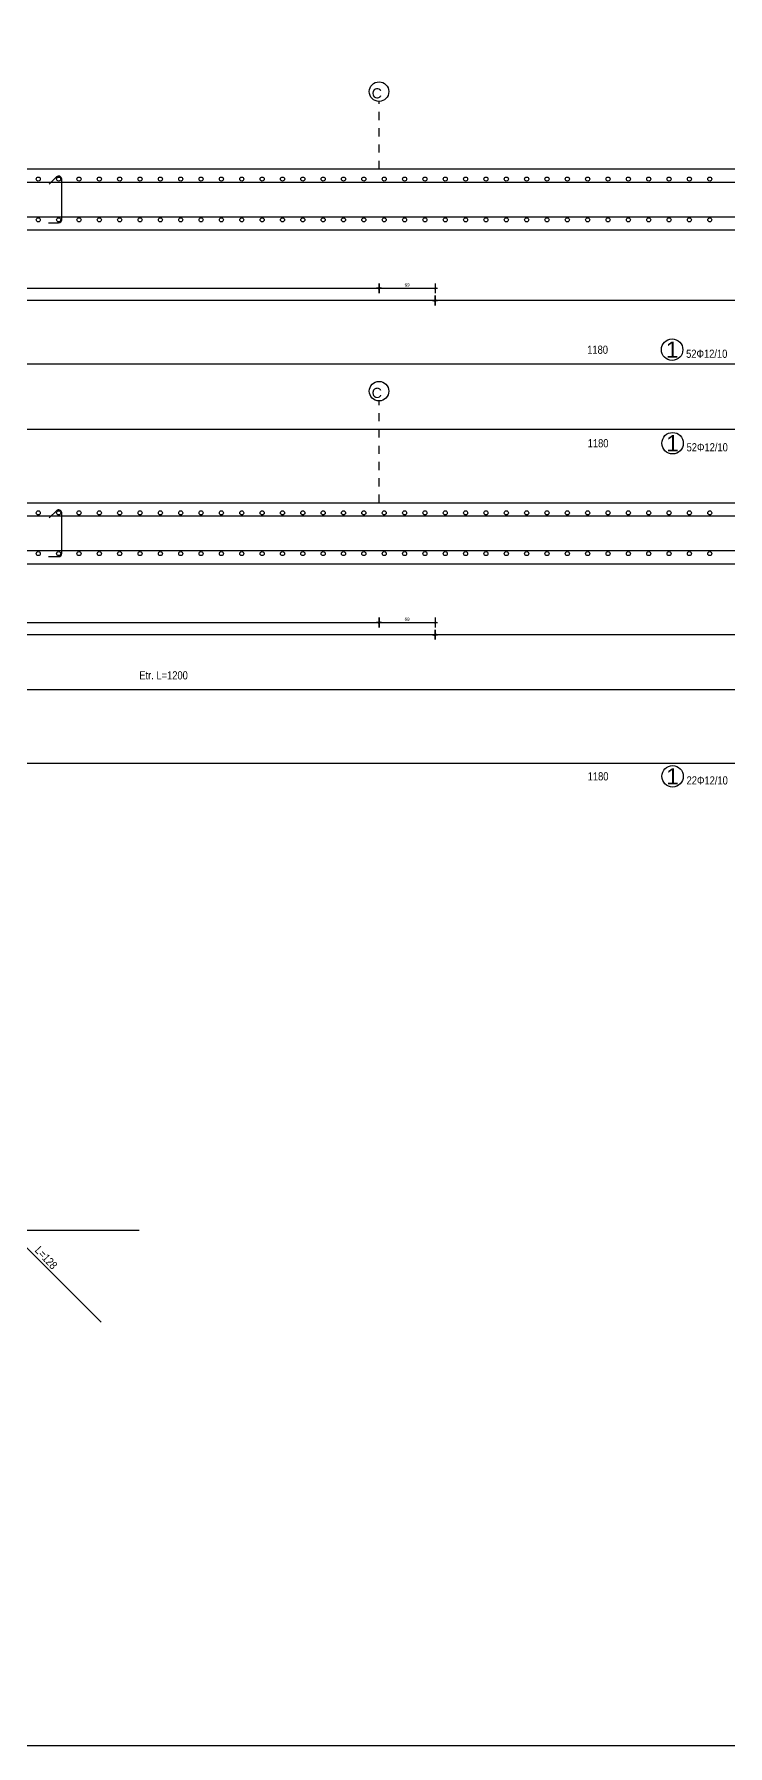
# Model space of a CAD drawing. Header units: metres. Extents: x 419734 to 420376, y 4564732 to 4565123.
# Drawn here: x 419911.63 to 419920.16, y 4564863.97 to 4564884.99 of the extents above; entities that cross this region are included whole.
import ezdxf

# ---------------------------------------------------------------- set-up
doc = ezdxf.new("R2010")
doc.units = ezdxf.units.M
doc.linetypes.add('TRATTO-PUNTO', pattern=[1, 0.5, -0.25, 0, -0.25])
doc.layers.get('Defpoints').update_dxf_attribs({"color": 5})
for name, color, linetype in [('07-SIMBOLI', 1, 'Continuous'), ('Standart', 7, 'Continuous'), ('SW_ASSI', 7, 'TRATTO-PUNTO'), ('SW_DIM', 33, 'Continuous'), ('SW_MAGRONE', 2, 'Continuous'), ('SW_SEZIONI-ARMATURA', 3, 'Continuous'), ('SW_TXT_TESTI', 1, 'Continuous')]:
    doc.layers.add(name, color=color, linetype=linetype)
doc.styles.add('arial_1_18', font='arial.ttf', dxfattribs={"height": 0.2})
doc.styles.add('SWS', font='ARIALN.TTF')
doc.dimstyles.new('DIM-SW-20_cm', dxfattribs={"dimtxt": 0.04, "dimasz": 0.03, "dimexe": 0.125, "dimexo": 0.125, "dimgap": 0.02, "dimtad": 1, "dimdec": 0, "dimlfac": 100, "dimzin": 1, "dimdsep": 46, "dimtxsty": 'SWS', "dimblk1": 'D', "dimblk2": 'D', "dimsah": 1, "dimcen": 0.003, "dimdle": 0.0625, "dimse1": 1, "dimse2": 1, "dimclrd": 256, "dimclre": 256, "dimclrt": 256, "dimazin": 0, "dimtfac": 0.75, "dimtdec": 0, "dimtmove": 1, "dimatfit": 3, "dimldrblk": 'D', "dimfxl": 0.125, "dimtvp": 1.5, "dimtolj": 1, "dimtzin": 0, "dimarcsym": 0})

# ---------------------------------------------------------------- blocks, each defined once
blk = doc.blocks.new('D')
for p, q in [((-1, 0), (1, 0)), ((0, 2), (0, -2))]:
    blk.add_line(p, q)
at = {"const_width": 0.141}
blk.add_lwpolyline([(0.48, 0.48), (-0.48, -0.48)], dxfattribs=at)
blk = doc.blocks.new('*D1472')
at = {"layer": 'Defpoints', "color": 0, "ltscale": 0.5, "transparency": 16777216}
for p in [(419898.14, 4564882.586), (419915.871, 4564882.586), (419915.871, 4564881.87)]:
    blk.add_point(p, dxfattribs=at)
at = {"layer": 'SW_DIM', "lineweight": -2, "ltscale": 0.5, "transparency": 16777216}
blk.add_line((419898.17, 4564881.87), (419915.841, 4564881.87), dxfattribs=at)
at = {"layer": 'SW_DIM', "lineweight": -2, "ltscale": 0.5, "transparency": 16777216, "xscale": 0.03, "yscale": 0.03, "zscale": 0.03, "rotation": 180}
blk.add_blockref('D', (419898.14, 4564881.87), dxfattribs=at)
at = {"layer": 'SW_DIM', "lineweight": -2, "ltscale": 0.5, "transparency": 16777216, "xscale": 0.03, "yscale": 0.03, "zscale": 0.03}
blk.add_blockref('D', (419915.871, 4564881.87), dxfattribs=at)
at = {"layer": 'SW_DIM', "ltscale": 0.5, "transparency": 16777216, "insert": (419907.006, 4564881.911), "char_height": 0.04, "attachment_point": 5, "style": 'SWS'}
blk.add_mtext('\\A1;1773', dxfattribs=at)
blk = doc.blocks.new('*D1467')
at = {"layer": 'Defpoints', "color": 0, "ltscale": 0.5, "transparency": 16777216}
for p in [(419915.871, 4564882.586), (419916.559, 4564882.42), (419916.559, 4564881.87)]:
    blk.add_point(p, dxfattribs=at)
at = {"layer": 'SW_DIM', "lineweight": -2, "ltscale": 0.5, "transparency": 16777216}
blk.add_line((419915.901, 4564881.87), (419916.529, 4564881.87), dxfattribs=at)
at = {"layer": 'SW_DIM', "lineweight": -2, "ltscale": 0.5, "transparency": 16777216, "xscale": 0.03, "yscale": 0.03, "zscale": 0.03, "rotation": 180}
blk.add_blockref('D', (419915.871, 4564881.87), dxfattribs=at)
at = {"layer": 'SW_DIM', "lineweight": -2, "ltscale": 0.5, "transparency": 16777216, "xscale": 0.03, "yscale": 0.03, "zscale": 0.03}
blk.add_blockref('D', (419916.559, 4564881.87), dxfattribs=at)
at = {"layer": 'SW_DIM', "ltscale": 0.5, "transparency": 16777216, "insert": (419916.215, 4564881.911), "char_height": 0.04, "attachment_point": 5, "style": 'SWS'}
blk.add_mtext('\\A1;69', dxfattribs=at)
blk = doc.blocks.new('*D1474')
at = {"layer": 'Defpoints', "color": 0, "ltscale": 0.5, "transparency": 16777216}
for p in [(419934.384, 4564882.586), (419916.559, 4564882.42), (419916.559, 4564881.72)]:
    blk.add_point(p, dxfattribs=at)
at = {"layer": 'SW_DIM', "lineweight": -2, "ltscale": 0.5, "transparency": 16777216}
blk.add_line((419934.354, 4564881.72), (419916.589, 4564881.72), dxfattribs=at)
at = {"layer": 'SW_DIM', "lineweight": -2, "ltscale": 0.5, "transparency": 16777216, "xscale": 0.03, "yscale": 0.03, "zscale": 0.03, "rotation": 180}
blk.add_blockref('D', (419916.559, 4564881.72), dxfattribs=at)
at = {"layer": 'SW_DIM', "lineweight": -2, "ltscale": 0.5, "transparency": 16777216, "xscale": 0.03, "yscale": 0.03, "zscale": 0.03}
blk.add_blockref('D', (419934.384, 4564881.72), dxfattribs=at)
at = {"layer": 'SW_DIM', "ltscale": 0.5, "transparency": 16777216, "insert": (419925.471, 4564881.761), "char_height": 0.04, "attachment_point": 5, "style": 'SWS'}
blk.add_mtext('\\A1;1782', dxfattribs=at)
blk = doc.blocks.new('*D1475')
at = {"layer": 'Defpoints', "color": 0, "ltscale": 0.5, "transparency": 16777216}
for p in [(419898.14, 4564882.586), (419916.559, 4564882.42), (419898.14, 4564881.72)]:
    blk.add_point(p, dxfattribs=at)
at = {"layer": 'SW_DIM', "lineweight": -2, "ltscale": 0.5, "transparency": 16777216}
blk.add_line((419916.529, 4564881.72), (419898.17, 4564881.72), dxfattribs=at)
at = {"layer": 'SW_DIM', "lineweight": -2, "ltscale": 0.5, "transparency": 16777216, "xscale": 0.03, "yscale": 0.03, "zscale": 0.03, "rotation": 180}
blk.add_blockref('D', (419898.14, 4564881.72), dxfattribs=at)
at = {"layer": 'SW_DIM', "lineweight": -2, "ltscale": 0.5, "transparency": 16777216, "xscale": 0.03, "yscale": 0.03, "zscale": 0.03}
blk.add_blockref('D', (419916.559, 4564881.72), dxfattribs=at)
at = {"layer": 'SW_DIM', "ltscale": 0.5, "transparency": 16777216, "insert": (419907.35, 4564881.761), "char_height": 0.04, "attachment_point": 5, "style": 'SWS'}
blk.add_mtext('\\A1;1842', dxfattribs=at)
blk = doc.blocks.new('*D1480')
at = {"layer": 'Defpoints', "color": 0, "ltscale": 0.5, "transparency": 16777216}
for p in [(419898.14, 4564878.486), (419915.871, 4564878.486), (419915.871, 4564877.764)]:
    blk.add_point(p, dxfattribs=at)
at = {"layer": 'SW_DIM', "lineweight": -2, "ltscale": 0.5, "transparency": 16777216}
blk.add_line((419898.17, 4564877.764), (419915.841, 4564877.764), dxfattribs=at)
at = {"layer": 'SW_DIM', "lineweight": -2, "ltscale": 0.5, "transparency": 16777216, "xscale": 0.03, "yscale": 0.03, "zscale": 0.03, "rotation": 180}
blk.add_blockref('D', (419898.14, 4564877.764), dxfattribs=at)
at = {"layer": 'SW_DIM', "lineweight": -2, "ltscale": 0.5, "transparency": 16777216, "xscale": 0.03, "yscale": 0.03, "zscale": 0.03}
blk.add_blockref('D', (419915.871, 4564877.764), dxfattribs=at)
at = {"layer": 'SW_DIM', "ltscale": 0.5, "transparency": 16777216, "insert": (419907.006, 4564877.805), "char_height": 0.04, "attachment_point": 5, "style": 'SWS'}
blk.add_mtext('\\A1;1773', dxfattribs=at)
blk = doc.blocks.new('*D1468')
at = {"layer": 'Defpoints', "color": 0, "ltscale": 0.5, "transparency": 16777216}
for p in [(419915.871, 4564878.486), (419916.559, 4564878.268), (419916.559, 4564877.764)]:
    blk.add_point(p, dxfattribs=at)
at = {"layer": 'SW_DIM', "lineweight": -2, "ltscale": 0.5, "transparency": 16777216}
blk.add_line((419915.901, 4564877.764), (419916.529, 4564877.764), dxfattribs=at)
at = {"layer": 'SW_DIM', "lineweight": -2, "ltscale": 0.5, "transparency": 16777216, "xscale": 0.03, "yscale": 0.03, "zscale": 0.03, "rotation": 180}
blk.add_blockref('D', (419915.871, 4564877.764), dxfattribs=at)
at = {"layer": 'SW_DIM', "lineweight": -2, "ltscale": 0.5, "transparency": 16777216, "xscale": 0.03, "yscale": 0.03, "zscale": 0.03}
blk.add_blockref('D', (419916.559, 4564877.764), dxfattribs=at)
at = {"layer": 'SW_DIM', "ltscale": 0.5, "transparency": 16777216, "insert": (419916.215, 4564877.805), "char_height": 0.04, "attachment_point": 5, "style": 'SWS'}
blk.add_mtext('\\A1;69', dxfattribs=at)
blk = doc.blocks.new('*D1482')
at = {"layer": 'Defpoints', "color": 0, "ltscale": 0.5, "transparency": 16777216}
for p in [(419934.384, 4564878.486), (419916.559, 4564878.268), (419916.559, 4564877.614)]:
    blk.add_point(p, dxfattribs=at)
at = {"layer": 'SW_DIM', "lineweight": -2, "ltscale": 0.5, "transparency": 16777216}
blk.add_line((419934.354, 4564877.614), (419916.589, 4564877.614), dxfattribs=at)
at = {"layer": 'SW_DIM', "lineweight": -2, "ltscale": 0.5, "transparency": 16777216, "xscale": 0.03, "yscale": 0.03, "zscale": 0.03, "rotation": 180}
blk.add_blockref('D', (419916.559, 4564877.614), dxfattribs=at)
at = {"layer": 'SW_DIM', "lineweight": -2, "ltscale": 0.5, "transparency": 16777216, "xscale": 0.03, "yscale": 0.03, "zscale": 0.03}
blk.add_blockref('D', (419934.384, 4564877.614), dxfattribs=at)
at = {"layer": 'SW_DIM', "ltscale": 0.5, "transparency": 16777216, "insert": (419925.471, 4564877.655), "char_height": 0.04, "attachment_point": 5, "style": 'SWS'}
blk.add_mtext('\\A1;1782', dxfattribs=at)
blk = doc.blocks.new('*D1483')
at = {"layer": 'Defpoints', "color": 0, "ltscale": 0.5, "transparency": 16777216}
for p in [(419898.14, 4564878.486), (419916.559, 4564878.268), (419898.14, 4564877.614)]:
    blk.add_point(p, dxfattribs=at)
at = {"layer": 'SW_DIM', "lineweight": -2, "ltscale": 0.5, "transparency": 16777216}
blk.add_line((419916.529, 4564877.614), (419898.17, 4564877.614), dxfattribs=at)
at = {"layer": 'SW_DIM', "lineweight": -2, "ltscale": 0.5, "transparency": 16777216, "xscale": 0.03, "yscale": 0.03, "zscale": 0.03, "rotation": 180}
blk.add_blockref('D', (419898.14, 4564877.614), dxfattribs=at)
at = {"layer": 'SW_DIM', "lineweight": -2, "ltscale": 0.5, "transparency": 16777216, "xscale": 0.03, "yscale": 0.03, "zscale": 0.03}
blk.add_blockref('D', (419916.559, 4564877.614), dxfattribs=at)
at = {"layer": 'SW_DIM', "ltscale": 0.5, "transparency": 16777216, "insert": (419907.35, 4564877.655), "char_height": 0.04, "attachment_point": 5, "style": 'SWS'}
blk.add_mtext('\\A1;1842', dxfattribs=at)

msp = doc.modelspace()

# ---------------------------------------------------------------- linework, layer by layer
at = {"layer": '07-SIMBOLI', "color": 1}
for centre in [(419915.87104, 4564884.28555), (419915.87104, 4564880.60592)]:
    msp.add_circle(centre, 0.12, dxfattribs=at)
at = {"layer": 'Standart', "color": 2}
msp.add_lwpolyline([(419945.91166, 4564863.96691), (419806.01166, 4564863.96691), (419806.01166, 4564906.01358)], dxfattribs=at)
at = {"layer": 'SW_ASSI', "ltscale": 0.2}
for points in [[(419915.87104, 4564883.33592), (419915.87104, 4564884.16555)], [(419915.87104, 4564879.23592), (419915.87104, 4564880.48592)]]:
    msp.add_lwpolyline(points, dxfattribs=at)
at = {"layer": 'SW_MAGRONE'}
for points in [[(419898.13998, 4564883.33592), (419934.38364, 4564883.33592)], [(419877.43933, 4564882.58592), (419935.25864, 4564882.58592)], [(419898.13998, 4564879.23592), (419934.38364, 4564879.23592)], [(419877.43933, 4564878.48592), (419935.25864, 4564878.48592)]]:
    msp.add_lwpolyline(points, dxfattribs=at)
at = {"layer": 'SW_SEZIONI-ARMATURA'}
for points in [[(419911.81915, 4564883.14905), (419911.90754, 4564883.23744)], [(419911.97156, 4564882.71092), (419911.97156, 4564883.21092)], [(419877.71433, 4564883.17342), (419935.03364, 4564883.17342)], [(419877.67683, 4564882.74842), (419934.99614, 4564882.74842)], [(419911.80906, 4564882.67342), (419911.93406, 4564882.67342)], [(419905.55934, 4564880.94342), (419935.04114, 4564880.94342)], [(419905.57114, 4564880.13842), (419935.04114, 4564880.13842)], [(419877.71433, 4564879.07342), (419935.03364, 4564879.07342)], [(419911.81915, 4564879.04905), (419911.90754, 4564879.13744)], [(419911.97156, 4564878.61092), (419911.97156, 4564879.11092)], [(419877.67683, 4564878.64842), (419934.99614, 4564878.64842)], [(419911.80906, 4564878.57342), (419911.93406, 4564878.57342)], [(419896.76498, 4564876.94342), (419926.76498, 4564876.94342)], [(419905.57114, 4564876.03842), (419935.04114, 4564876.03842)], [(419912.45458, 4564869.16839), (419910.19184, 4564871.43113)], [(419906.89821, 4564870.29976), (419912.92321, 4564870.29976)]]:
    msp.add_lwpolyline(points, dxfattribs=at)
for centre, radius in [((419911.68406, 4564883.21092), 0.025), ((419911.93406, 4564883.21092), 0.025), ((419912.18406, 4564883.21092), 0.025), ((419912.43406, 4564883.21092), 0.025), ((419912.68406, 4564883.21092), 0.025), ((419912.93406, 4564883.21092), 0.025), ((419913.18406, 4564883.21092), 0.025), ((419913.43406, 4564883.21092), 0.025), ((419913.68406, 4564883.21092), 0.025), ((419913.93406, 4564883.21092), 0.025), ((419914.18406, 4564883.21092), 0.025), ((419914.43406, 4564883.21092), 0.025), ((419914.68406, 4564883.21092), 0.025), ((419914.93406, 4564883.21092), 0.025), ((419915.18406, 4564883.21092), 0.025), ((419915.43406, 4564883.21092), 0.025), ((419915.68406, 4564883.21092), 0.025), ((419915.93406, 4564883.21092), 0.025), ((419916.18406, 4564883.21092), 0.025), ((419916.43406, 4564883.21092), 0.025), ((419916.68406, 4564883.21092), 0.025), ((419916.93406, 4564883.21092), 0.025), ((419917.18406, 4564883.21092), 0.025), ((419917.43406, 4564883.21092), 0.025), ((419917.68406, 4564883.21092), 0.025), ((419917.93406, 4564883.21092), 0.025), ((419918.18406, 4564883.21092), 0.025), ((419918.43406, 4564883.21092), 0.025), ((419918.68406, 4564883.21092), 0.025), ((419918.93406, 4564883.21092), 0.025), ((419919.18406, 4564883.21092), 0.025), ((419919.43406, 4564883.21092), 0.025), ((419919.68406, 4564883.21092), 0.025), ((419919.93406, 4564883.21092), 0.025), ((419911.68406, 4564882.71092), 0.025), ((419911.93406, 4564882.71092), 0.025), ((419912.18406, 4564882.71092), 0.025), ((419912.43406, 4564882.71092), 0.025), ((419912.68406, 4564882.71092), 0.025), ((419912.93406, 4564882.71092), 0.025), ((419913.18406, 4564882.71092), 0.025), ((419913.43406, 4564882.71092), 0.025), ((419913.68406, 4564882.71092), 0.025), ((419913.93406, 4564882.71092), 0.025), ((419914.18406, 4564882.71092), 0.025), ((419914.43406, 4564882.71092), 0.025), ((419914.68406, 4564882.71092), 0.025), ((419914.93406, 4564882.71092), 0.025), ((419915.18406, 4564882.71092), 0.025), ((419915.43406, 4564882.71092), 0.025), ((419915.68406, 4564882.71092), 0.025), ((419915.93406, 4564882.71092), 0.025), ((419916.18406, 4564882.71092), 0.025), ((419916.43406, 4564882.71092), 0.025), ((419916.68406, 4564882.71092), 0.025), ((419916.93406, 4564882.71092), 0.025), ((419917.18406, 4564882.71092), 0.025), ((419917.43406, 4564882.71092), 0.025), ((419917.68406, 4564882.71092), 0.025), ((419917.93406, 4564882.71092), 0.025), ((419918.18406, 4564882.71092), 0.025), ((419918.43406, 4564882.71092), 0.025), ((419918.68406, 4564882.71092), 0.025), ((419918.93406, 4564882.71092), 0.025), ((419919.18406, 4564882.71092), 0.025), ((419919.43406, 4564882.71092), 0.025), ((419919.68406, 4564882.71092), 0.025), ((419919.93406, 4564882.71092), 0.025), ((419919.47113, 4564881.11542), 0.132), ((419919.47703, 4564879.96642), 0.132), ((419911.68406, 4564879.11092), 0.025), ((419911.93406, 4564879.11092), 0.025), ((419912.18406, 4564879.11092), 0.025), ((419912.43406, 4564879.11092), 0.025), ((419912.68406, 4564879.11092), 0.025), ((419912.93406, 4564879.11092), 0.025), ((419913.18406, 4564879.11092), 0.025), ((419913.43406, 4564879.11092), 0.025), ((419913.68406, 4564879.11092), 0.025), ((419913.93406, 4564879.11092), 0.025), ((419914.18406, 4564879.11092), 0.025), ((419914.43406, 4564879.11092), 0.025), ((419914.68406, 4564879.11092), 0.025), ((419914.93406, 4564879.11092), 0.025), ((419915.18406, 4564879.11092), 0.025), ((419915.43406, 4564879.11092), 0.025), ((419915.68406, 4564879.11092), 0.025), ((419915.93406, 4564879.11092), 0.025), ((419916.18406, 4564879.11092), 0.025), ((419916.43406, 4564879.11092), 0.025), ((419916.68406, 4564879.11092), 0.025), ((419916.93406, 4564879.11092), 0.025), ((419917.18406, 4564879.11092), 0.025), ((419917.43406, 4564879.11092), 0.025), ((419917.68406, 4564879.11092), 0.025), ((419917.93406, 4564879.11092), 0.025), ((419918.18406, 4564879.11092), 0.025), ((419918.43406, 4564879.11092), 0.025), ((419918.68406, 4564879.11092), 0.025), ((419918.93406, 4564879.11092), 0.025), ((419919.18406, 4564879.11092), 0.025), ((419919.43406, 4564879.11092), 0.025), ((419919.68406, 4564879.11092), 0.025), ((419919.93406, 4564879.11092), 0.025), ((419911.68406, 4564878.61092), 0.025), ((419911.93406, 4564878.61092), 0.025), ((419912.18406, 4564878.61092), 0.025), ((419912.43406, 4564878.61092), 0.025), ((419912.68406, 4564878.61092), 0.025), ((419912.93406, 4564878.61092), 0.025), ((419913.18406, 4564878.61092), 0.025), ((419913.43406, 4564878.61092), 0.025), ((419913.68406, 4564878.61092), 0.025), ((419913.93406, 4564878.61092), 0.025), ((419914.18406, 4564878.61092), 0.025), ((419914.43406, 4564878.61092), 0.025), ((419914.68406, 4564878.61092), 0.025), ((419914.93406, 4564878.61092), 0.025), ((419915.18406, 4564878.61092), 0.025), ((419915.43406, 4564878.61092), 0.025), ((419915.68406, 4564878.61092), 0.025), ((419915.93406, 4564878.61092), 0.025), ((419916.18406, 4564878.61092), 0.025), ((419916.43406, 4564878.61092), 0.025), ((419916.68406, 4564878.61092), 0.025), ((419916.93406, 4564878.61092), 0.025), ((419917.18406, 4564878.61092), 0.025), ((419917.43406, 4564878.61092), 0.025), ((419917.68406, 4564878.61092), 0.025), ((419917.93406, 4564878.61092), 0.025), ((419918.18406, 4564878.61092), 0.025), ((419918.43406, 4564878.61092), 0.025), ((419918.68406, 4564878.61092), 0.025), ((419918.93406, 4564878.61092), 0.025), ((419919.18406, 4564878.61092), 0.025), ((419919.43406, 4564878.61092), 0.025), ((419919.68406, 4564878.61092), 0.025), ((419919.93406, 4564878.61092), 0.025), ((419919.47703, 4564875.87493), 0.132)]:
    msp.add_circle(centre, radius, dxfattribs=at)
for centre, start, end in [((419911.93406, 4564883.21092), 0, 135), ((419911.93406, 4564882.71092), 270, 0), ((419911.93406, 4564879.11092), 0, 135), ((419911.93406, 4564878.61092), 270, 0)]:
    msp.add_arc(centre, 0.0375, start, end, dxfattribs=at)

# ---------------------------------------------------------------- texts
at = {"layer": 'Standart', "color": 3, "linetype": 'Continuous', "lineweight": 5, "style": 'arial_1_18'}
for p in [(419919.39344, 4564881.01542), (419919.39934, 4564879.86642), (419919.39934, 4564875.77493)]:
    msp.add_text('1', height=0.2, dxfattribs=at).set_placement(p)
at = {"layer": 'SW_ASSI', "ltscale": 0.2, "style": 'arial_1_18'}
for p in [(419915.78034, 4564884.20183), (419915.78034, 4564880.5222)]:
    msp.add_text('C', height=0.125, dxfattribs=at).set_placement(p)
at = {"layer": 'SW_TXT_TESTI', "style": 'SWS'}
for s, p in [('1180', (419918.42837, 4564881.06542)), ('52Φ12/10', (419919.64313, 4564881.01542)), ('1180', (419918.43427, 4564879.91642)), ('52Φ12/10', (419919.64903, 4564879.86642)), ('Etr. L=1200', (419912.92564, 4564877.06542)), ('1180', (419918.43427, 4564875.82493)), ('22Φ12/10', (419919.64903, 4564875.77493))]:
    msp.add_text(s, height=0.1, dxfattribs=at).set_placement(p)
msp.add_text('L=128', height=0.1, rotation=313.04713, dxfattribs=at).set_placement((419911.63434, 4564870.0452))

# ---------------------------------------------------------------- dimensions: what is measured, and where the dimension line sits
at = {"layer": 'SW_DIM', "ltscale": 0.5}
for base, p1, p2, picture, middle in [((419915.87104, 4564881.8702), (419898.13998, 4564882.58592), (419915.87104, 4564882.58592), '*D1472', (419907.00551, 4564881.91062)), ((419898.13998, 4564881.7202), (419916.55906, 4564882.42018), (419898.13998, 4564882.58592), '*D1475', (419907.34952, 4564881.76062)), ((419916.55906, 4564881.8702), (419915.87104, 4564882.58592), (419916.55906, 4564882.42018), '*D1467', (419916.21505, 4564881.91062)), ((419916.55906, 4564881.7202), (419934.38364, 4564882.58592), (419916.55906, 4564882.42018), '*D1474', (419925.47135, 4564881.76062)), ((419915.87104, 4564877.76428), (419898.13998, 4564878.48592), (419915.87104, 4564878.48592), '*D1480', (419907.00551, 4564877.8047)), ((419898.13998, 4564877.61428), (419916.55906, 4564878.26847), (419898.13998, 4564878.48592), '*D1483', (419907.34952, 4564877.6547)), ((419916.55906, 4564877.76428), (419915.87104, 4564878.48592), (419916.55906, 4564878.26847), '*D1468', (419916.21505, 4564877.8047)), ((419916.55906, 4564877.61428), (419934.38364, 4564878.48592), (419916.55906, 4564878.26847), '*D1482', (419925.47135, 4564877.6547))]:
    dim = msp.add_linear_dim(base=base, p1=p1, p2=p2, dimstyle='DIM-SW-20_cm', override={"dimtxsty": 'SWS', "dimldrblk": 'D'}, dxfattribs=at)
    dim.commit()
    dim.dimension.update_dxf_attribs({"geometry": picture, "text_midpoint": middle})

doc.saveas('drawing.dxf')
